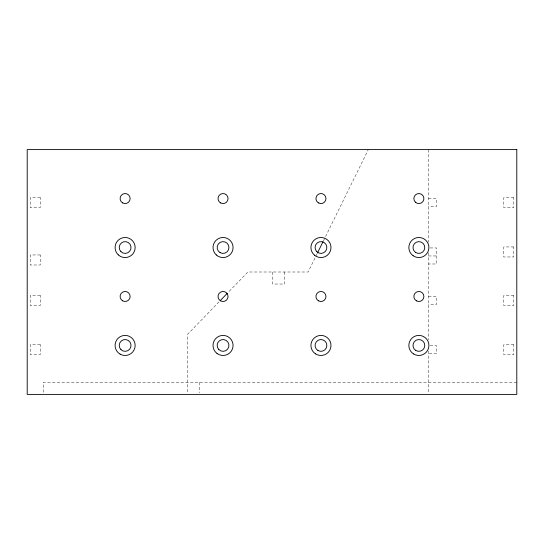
<?xml version="1.0" encoding="UTF-8"?>
<svg xmlns="http://www.w3.org/2000/svg" width="544" height="544" viewBox="0 0 544 544"><rect width="100%" height="100%" fill="white"/><g stroke="black" fill="none" stroke-linecap="round" stroke-linejoin="round"><path stroke-width="0.41" stroke-dasharray="2.72 2.04" d="M317.091 253.756L308.115 272L247.921 272L228.446 292.121M323.449 240.829L368.315 149.6M219.001 301.879L187.728 334.206L187.728 392.795M428.509 198.56L436.54 198.56L436.54 206.584L428.509 206.584M430.114 247.942L436.54 247.942L436.54 263.99L428.509 263.99M428.509 255.966L436.54 255.966M428.509 296.48L436.54 296.48L436.54 304.504L428.509 304.504M430.114 345.644L436.54 345.644L436.54 353.668L428.509 353.668M516.8 382.364L43.255 382.364L43.255 392.795M428.509 149.6L428.509 242.25M428.509 252.756L428.509 340M428.509 351.05L428.509 393.55M284.689 272L284.689 284.036L272.646 284.036L272.646 272M199.764 382.364L199.764 392.795M40.242 197.554L30.212 197.554L30.212 207.59L40.242 207.59L40.242 197.554M513.788 197.554L503.758 197.554L503.758 207.59L513.788 207.59L513.788 197.554M513.788 246.935L503.758 246.935L503.758 256.965L513.788 256.965L513.788 246.935M40.242 254.959L30.212 254.959L30.212 264.996L40.242 264.996L40.242 254.959M40.242 295.474L30.212 295.474L30.212 305.51L40.242 305.51L40.242 295.474M513.788 295.474L503.758 295.474L503.758 305.51L513.788 305.51L513.788 295.474M40.242 344.638L30.212 344.638L30.212 354.668L40.242 354.668L40.242 344.638M513.788 344.638L503.758 344.638L503.758 354.668L513.788 354.668L513.788 344.638"/><path stroke-width="0.82" d="M317.465 252.994L323.075 241.59M220.184 300.662L227.263 293.345M516.8 149.6L27.2 149.6L27.2 394.4L516.8 394.4L516.8 149.6M216.328 254.973A10.03 10.03 0 0 0 232.852 249.608A10.03 10.03 0 0 0 219.939 237.98A10.03 10.03 0 0 0 216.328 254.973M413.664 354.008A10.03 10.03 0 0 0 428.91 345.671A10.03 10.03 0 0 0 414.066 336.634A10.03 10.03 0 0 0 413.664 354.008M415.759 350.445A5.902 5.902 0 0 0 424.776 345.644A5.902 5.902 0 0 0 416.106 340.231A5.902 5.902 0 0 0 415.759 350.445M120.979 349.642A5.902 5.902 0 0 0 130.832 346.922A5.902 5.902 0 0 0 123.549 339.755A5.902 5.902 0 0 0 120.979 349.642M218.872 349.608A5.902 5.902 0 0 0 228.738 346.97A5.902 5.902 0 0 0 221.51 339.742A5.902 5.902 0 0 0 218.872 349.608M317.914 350.492A5.902 5.902 0 0 0 326.856 345.556A5.902 5.902 0 0 0 318.111 340.272A5.902 5.902 0 0 0 317.914 350.492M316.792 251.688A5.902 5.902 0 0 0 326.658 249.05A5.902 5.902 0 0 0 319.43 241.822A5.902 5.902 0 0 0 316.792 251.688M220.089 252.627A5.902 5.902 0 0 0 228.942 247.52A5.902 5.902 0 0 0 220.089 242.413A5.902 5.902 0 0 0 220.089 252.627M220.531 202.905A5.018 5.018 0 0 0 228.058 198.56A5.018 5.018 0 0 0 220.531 194.215A5.018 5.018 0 0 0 220.531 202.905M416.371 300.825A5.018 5.018 0 0 0 423.898 296.48A5.018 5.018 0 0 0 416.371 292.135A5.018 5.018 0 0 0 416.371 300.825M318.451 300.825A5.018 5.018 0 0 0 325.978 296.48A5.018 5.018 0 0 0 318.451 292.135A5.018 5.018 0 0 0 318.451 300.825M220.531 300.825A5.018 5.018 0 0 0 228.058 296.48A5.018 5.018 0 0 0 220.531 292.135A5.018 5.018 0 0 0 220.531 300.825M122.611 300.825A5.018 5.018 0 0 0 130.138 296.48A5.018 5.018 0 0 0 122.611 292.135A5.018 5.018 0 0 0 122.611 300.825M413.114 255.728A10.03 10.03 0 0 0 428.876 248.411A10.03 10.03 0 0 0 414.657 238.422A10.03 10.03 0 0 0 413.114 255.728M315.493 353.852A10.03 10.03 0 0 0 330.976 345.964A10.03 10.03 0 0 0 316.404 336.498A10.03 10.03 0 0 0 315.493 353.852M120.102 354.13A10.03 10.03 0 0 0 135.15 345.44A10.03 10.03 0 0 0 120.102 336.75A10.03 10.03 0 0 0 120.102 354.13M217.042 353.484A10.03 10.03 0 0 0 233.002 346.616A10.03 10.03 0 0 0 219.076 336.226A10.03 10.03 0 0 0 217.042 353.484M415.575 252.409A5.902 5.902 0 0 0 424.762 247.942A5.902 5.902 0 0 0 416.303 242.216A5.902 5.902 0 0 0 415.575 252.409M314.405 255.116A10.03 10.03 0 0 0 330.813 249.397A10.03 10.03 0 0 0 317.655 238.048A10.03 10.03 0 0 0 314.405 255.116M118.293 254.871A10.03 10.03 0 0 0 134.898 249.764A10.03 10.03 0 0 0 122.169 237.932A10.03 10.03 0 0 0 118.293 254.871M120.952 251.688A5.902 5.902 0 0 0 130.818 249.05A5.902 5.902 0 0 0 123.59 241.822A5.902 5.902 0 0 0 120.952 251.688M415.33 202.11A5.018 5.018 0 0 0 423.728 199.859A5.018 5.018 0 0 0 417.581 193.712A5.018 5.018 0 0 0 415.33 202.11M122.611 202.905A5.018 5.018 0 0 0 130.138 198.56A5.018 5.018 0 0 0 122.611 194.215A5.018 5.018 0 0 0 122.611 202.905M318.451 202.905A5.018 5.018 0 0 0 325.978 198.56A5.018 5.018 0 0 0 318.451 194.215A5.018 5.018 0 0 0 318.451 202.905"/></g></svg>
